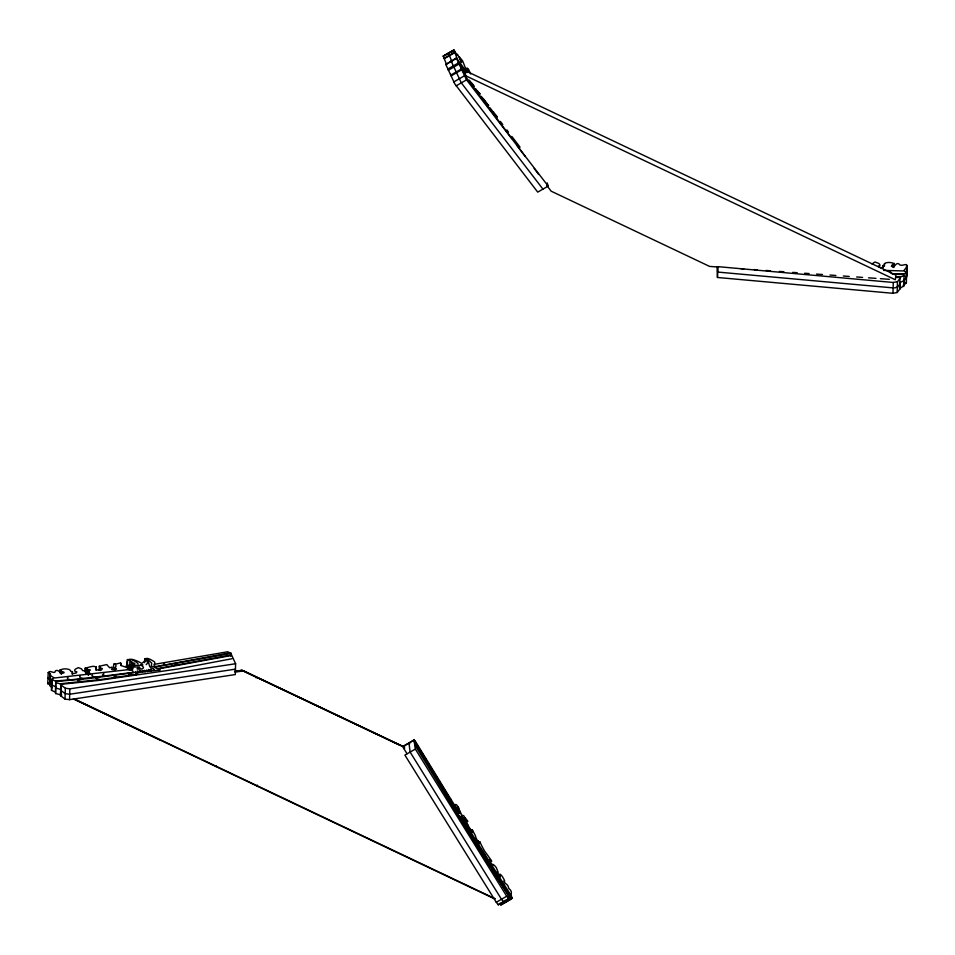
<?xml version="1.0" encoding="UTF-8"?>
<svg xmlns="http://www.w3.org/2000/svg" width="955" height="955" viewBox="0 0 955 955"><rect width="100%" height="100%" fill="white"/><g stroke="black" fill="none" stroke-linecap="round" stroke-linejoin="round"><path stroke-width="1.43" d="M463.915 818.65L463.951 818.149A20.521 3.104 60.1 0 1 464.154 817.778L464.631 817.767A22.836 3.45 60.1 0 1 465.097 817.969L463.593 815.546L462.399 815.797C459.63 812.275 457.875 803.239 454.998 804.564L455.583 806.903L415.031 740.734L414.183 739.922L403.726 745.939L403.917 748.613M470.72 74.024L468.392 68.987L467.079 67.984A6.291 0.955 60.1 0 0 467.174 69.584L468.046 71.852L466.088 69.536L462.602 60.857L459.283 56.775L461.623 62.35L457.863 54.924L457.111 54.101L456.932 55.068L454.067 50.09L443.156 56.035L446.498 64.307M444.564 55.665L453.971 50.257L457.23 58.852L456.311 58.016L445.83 64.51L454.855 83.945L537.713 192.122L548.182 186.106L547.203 182.871M95.81 677.775L95.81 677.883A4.071 1.874 1.7 0 0 95.954 678.313L100.012 679.638L135.467 674.528M717.253 266.958L717.456 277.475L892.961 293.304L897.151 292.505L899.897 288.995L899.897 277.201L904.099 275.685L903.633 274.276L906.677 272.342L903.693 270.838L906.128 267.722C908.826 260.763 901.126 268.092 898.942 263.89C895.42 261.777 895.014 268.88 891.349 266.242L891.815 265.239C897.784 262.959 887.04 261.252 884.533 263.592L884.151 265.263L882.671 265.645L882.587 268.355M52.012 687.743L49.863 685.786L49.672 684.425L47.75 683.72L48.216 672.571C50.149 669.36 55.02 675.137 55.486 670.78C58.756 668.667 60.857 675.388 64.081 672.69L63.925 672.165C54.829 669.73 67.053 667.259 70.24 670.231L70.73 671.341L72.377 671.64L72.294 674.349M49.672 684.425L50.006 673.597L48.216 672.571M49.899 684.735L50.006 673.597M144.647 662.686C143.429 654.724 151.427 659.845 154.603 661.934L155.056 664.214L227.684 651.776L230.847 653.351L235.61 663.737L235.288 674.564L69.536 699.657L65.012 699.084L60.642 695.765L60.511 694.798L55.653 693.533L55.438 692.112L51.522 690.37L51.845 679.542L54.077 677.895L50.961 675.901L50.233 673.908M52.083 678.73L51.522 690.37M55.438 692.112L55.76 681.285L51.845 679.542M55.653 693.533L55.76 681.285M59.843 672.595L59.926 669.885M60.07 672.917L60.153 670.219M60.535 672.32L60.619 669.61M60.511 694.798L60.845 683.971L55.975 682.706M61.084 673.824L61.144 670.589M60.642 695.765L60.845 683.971M60.834 695.479L61.168 684.651M61.383 674.111L61.454 671.413M65.012 699.084L65.346 688.257L60.977 684.938M69.536 699.657L69.858 688.83L235.61 663.737M85.174 672.105L85.305 668.046C88.564 667.772 97.171 663.427 96.192 669.73M85.425 671.234L85.305 668.046M86.153 674.314L86.32 668.751L85.508 668.524M86.296 674.373L86.833 671.293L82.667 670.577L81.485 668.846L78.31 667.629L75.385 669.121A6.291 2.901 1.7 0 0 75.063 671.389L76.83 671.807L76.424 672.881L72.377 673.836L72.377 671.64M86.69 674.182L86.833 671.293M87.048 671.544L87.024 668.798L86.32 668.751M87.263 673.335L87.024 668.798M87.812 674.851L87.383 669.276M88.564 675.245L88.684 671.186L90.427 670.004L87.979 669.431M96.061 670.362L96.109 666.841M99.177 670.315L99.296 666.244L106.757 664.561L109.634 667.772L112.033 667.091L112.332 668.56C108.392 670.195 120.175 670.076 115.316 668.07L115.412 667.139A6.59 3.044 1.7 0 0 115.662 664.931C113.191 661.075 112.75 668.882 114.91 669.837M100.072 670.064L100.144 667.366L99.296 666.244M100.168 670.589L100.144 667.366M115.03 670.291L115.113 667.581M120.581 665.516C122.312 660.323 116.701 665.408 114.134 663.546M128.304 665.408L127.027 665.098C125.057 654.879 136.684 660.514 141.806 663.427L145.697 660.406L144.766 658.628M127.337 667.617L127.588 659.487M129.773 665.766L129.94 660.347L127.194 659.69M131.205 665.158L131.814 661.576L129.94 660.347M144.945 658.878L144.862 661.588L145.029 658.914L148.395 659.953L151.726 663.14L151.308 666.196L154.746 667.306M230.764 656.049L230.847 653.351L155.94 666.853M717.456 277.475L717.79 266.636L893.283 282.477L897.473 281.677L900.219 278.168M884.449 266.302L884.533 263.592M893.259 267.543L893.486 264.523M892.961 293.304L893.283 282.477M893.976 266.29L894.059 263.58M894.011 267.305L894.131 263.246M897.151 292.505L897.473 281.677M899.897 288.995L899.729 282.62L903.836 280.782M899.574 288.72C901.986 286.619 905.638 286.345 903.43 281.045M903.764 286.512L904.099 275.685M905.817 279.684L906.952 265.275M903.299 285.103L906.343 283.169L906.677 272.342M904.122 279.409L906.51 277.762L905.901 276.974L906.916 276.413L907.25 265.586M548.182 186.106L466.553 79.862L456.311 58.016M113.705 675.507L113.705 675.603A4.286 1.97 1.7 0 0 113.812 676.021L116.773 677.155M125.63 666.972L127.683 667.569A16.104 7.425 1.7 0 1 130.286 667.784L132.268 668.273L127.015 669.192L132.482 670.613L133.461 672.32L105.325 675.877L102.472 674.827L103.892 673.681M464.596 75.242L465.276 70.67L895.969 275.159L895.289 279.743L464.596 75.242L511.868 138.582M899.729 282.62C900.41 285.652 896.184 288.41 893.128 287.897L717.623 272.056L717.527 266.755M146.151 664.656L147.81 662.961L146.616 660.657A39.107 18.038 1.7 0 1 146.545 660.072L146.545 660.024M51.916 684.15L51.689 684.962L55.605 686.693L55.808 688.113L60.678 689.391L60.81 690.358L65.179 693.676L69.703 694.237L235.455 669.145M414.183 739.922L403.559 746.344L404.681 748.195M164.105 662.83L164.117 662.794A12.869 5.933 1.7 0 0 163.974 663.248L164.284 664.441L166.242 664.716L230.728 652.79M499.298 904.039L498.307 904.815L496.266 902.272L404.896 755.095L415.353 749.078L414.016 740.328M504.526 901.031L503.536 901.807L501.494 899.264L410.125 752.086L408.955 742.93L409.802 743.742M499.465 903.454L500.981 904.982L511.438 898.965C508.597 895.766 510.483 897.616 508.764 898.798L498.307 904.815M48.06 677.99L52.179 682.336M47.75 683.72L48.371 683.123M215.854 766.495L216.14 765.85M256.071 677.835L256.382 677.167M257.014 786.037L257.432 785.141M468.738 832.784L455.523 810.58M872.011 263.974L874.911 262.004L878.505 263.329A6.291 2.901 1.7 0 1 879.889 265.538L878.349 266.051L879.257 267.102C882.862 268.606 884.414 267.496 882.671 265.645M477.631 842.859L479.72 841.653L479.434 843.349L477.93 840.961L479.147 843.814L476.342 838.502A6.59 1.003 60.1 0 1 475.423 835.744L472.188 829.716L470.087 830.922M96.264 667.032L96.001 668.369L97.1 669.897L101.409 670.052L102.364 668.631L100.251 667.879M500.886 903.752L501.912 904.218L512.369 898.201C509.373 893.546 513.826 892.615 508.788 888.389C507.976 883.22 504.706 884.533 503.965 881.035C506.759 883.709 500.313 871.855 500.05 875.186C498.856 873.73 499.919 876.01 500.122 876.929C499.405 875.866 496.015 870.22 497.913 872.154A6.291 0.955 60.1 0 0 496.946 869.289C496.576 866.161 490.44 862.198 492.661 865.349C492.458 867.773 487.337 854.761 491.706 861.386C484.042 849.102 486.584 855.823 479.72 841.653M890.526 272.844L890.442 271.411A5.062 2.328 1.7 0 0 889.797 271.017L889.797 271.017M67.877 677.322L67.924 677.286A5.062 2.328 1.7 0 0 67.435 677.74L67.638 678.957L70.527 679.829L105.169 675.889M92.337 674.767L91.883 675.698L93.745 676.761A6.172 2.853 1.7 0 0 94.903 677.035L95.202 677.083M443.132 56.202L453.625 50.018M451.238 52.25L454.377 50.448M444.194 58.243L454.652 52.227M444.338 58.673L454.807 52.656M445.83 64.51L456.287 58.494M448.026 68.927L458.484 62.911M448.301 70.252L458.758 64.236M450.927 75.015L461.396 68.999M451.106 75.911L461.635 69.799M453.721 81.963L464.19 75.946M456.096 85.878L466.553 79.862M475.912 842.059L478.001 840.854M497.818 875.449L500.05 874.112M496.266 902.272L506.723 896.256L508.764 898.798M500.336 903.442L509.755 898.022M80.268 675.961L80.196 675.985A4.011 1.85 1.7 0 0 79.635 676.415L80.077 677.799L83.145 678.599M152.645 668.404C147.631 667.318 150.281 663.14 147.285 660.06A8.046 3.713 1.7 0 0 146.521 659.571L146.449 659.535M139.466 666.996L127.719 666.972A6.04 2.793 1.7 0 1 126.872 666.865M135.383 672.451L135.801 672.344A5.491 2.531 1.7 0 0 136.386 672.105L135.192 671.544M139.872 671.52L140.29 671.401A5.491 2.531 1.7 0 0 140.874 671.162L139.669 670.601M146.879 670.899L147.297 670.78A5.491 2.531 1.7 0 0 147.882 670.541L146.676 669.98M148.777 670.338L149.195 670.219A5.491 2.531 1.7 0 0 149.78 669.992L148.574 669.431M150.711 670.064L151.141 669.956A5.491 2.531 1.7 0 0 151.726 669.718L150.52 669.157M135.467 672.439L136.123 673.072A2.686 1.242 1.7 0 1 135.849 673.203M139.955 671.496L140.6 672.129A2.686 1.242 1.7 0 1 140.325 672.26M146.963 670.888L147.607 671.508A2.686 1.242 1.7 0 1 147.333 671.652M148.861 670.326L149.505 670.947A2.686 1.242 1.7 0 1 149.231 671.09M150.794 670.052L151.451 670.685A2.686 1.242 1.7 0 1 151.177 670.816M455.583 811.666C453.852 806.39 457.779 814.09 456.192 807.906A8.189 1.242 60.1 0 0 455.893 807.297M86.439 671.568L86.738 673.394C92.229 675.03 90.009 674.409 88.684 671.186M231.97 658.723L177.881 668.989L98.938 680.402L61.036 684.305M165.382 664.799C163.114 664.405 153.146 669.025 153.994 664.417A8.189 3.772 1.7 0 1 154.388 664.143M231.17 654.927L157.599 668.572M231.301 655.536L159.151 668.763L156.023 668.404L155.223 666.495M99.917 679.626L60.081 683.78M128.161 669.682L55.008 677.931M266.684 682.061L241.901 670.303L234.56 671.377L241.913 670.35L243.812 670.888L402.294 746.13L406.997 753.698M234.99 672.117L243.812 670.888M134.094 672.642L88.493 678.575L56.297 681.488M140.97 665.396L140.958 665.36A4.381 2.017 1.7 0 1 140.958 664.895C147.428 664.561 135.992 666.423 133.294 664.525A9.132 4.214 1.7 0 0 131.969 664.585L131.778 664.596M159.294 669.933C154.734 671.365 134.667 671.043 136.279 674.934M70.443 679.817L55.605 680.963M59.747 694.607L60.81 694.512M60.714 695.133L61.812 695.025M512.369 898.201L511.044 897.449L511.438 898.965M131.384 665.91L134.965 665.659L131.647 665.372M903.645 273.954L891.827 273.751M902.797 270.922L883.602 270.384M132.315 674.851L132.399 674.863A11.436 5.276 1.7 0 1 131.372 674.815L129.176 674.481L128.245 673.406M903.203 274.503L892.65 274.204M81.485 681.524L78.071 680.485A3.999 1.85 1.7 0 1 77.594 679.924L77.522 679.685M900.553 276.962L896.459 276.819M899.849 277.535L895.599 277.38M899.133 287.753L900.219 287.789M69.858 688.83L65.346 688.257M140.087 667.927C129.964 669.395 149.135 670.315 141.71 665.695M129.331 667.342C132.685 666.542 135.204 669.527 130.584 669.503A27.695 12.773 1.7 0 0 128.925 669.718M718.506 267.054L709.601 266.409L551.119 191.167L546.654 185.186M740.793 268.653L743.766 268.868M754.163 269.608L757.136 269.823M766.041 270.468L770.506 270.79M779.411 271.423L783.876 271.745M792.781 272.378L797.246 272.7M804.671 273.237L809.124 273.56M816.561 274.085L822.494 274.515M829.931 275.052L835.864 275.47M843.301 276.007L849.234 276.437M856.659 276.974L862.604 277.392M868.549 277.821L875.974 278.359M880.438 278.669L889.344 279.314M131.289 662.448L134.822 663.391L124.651 666.769L121.333 665.683L120.652 662.71M153.122 668.763L154.328 669.336A5.491 2.531 1.7 0 1 153.743 669.562L154.053 670.291A2.686 1.242 1.7 0 1 153.779 670.434M144.229 670.255L145.435 670.816A5.491 2.531 1.7 0 1 144.85 671.055L145.16 671.783A2.686 1.242 1.7 0 1 144.885 671.914M141.997 670.303L143.19 670.864A5.491 2.531 1.7 0 1 142.605 671.102L142.916 671.819A2.686 1.242 1.7 0 1 142.641 671.962M137.317 670.888L138.511 671.449A5.491 2.531 1.7 0 1 137.926 671.687L138.248 672.404A2.686 1.242 1.7 0 1 137.974 672.547M158.805 668.81C161.944 668.954 157.659 670.828 160.237 671.437M402.294 746.13L241.913 670.35M176.973 665.169L176.842 665.122A9.478 4.369 1.7 0 1 176.162 664.895L175.111 664.131A5.014 2.316 1.7 0 1 175.04 663.832L175.028 663.761M132.805 660.203L133.163 660.359A22.836 10.529 1.7 0 1 134.595 661.063L136.302 662.113A20.521 9.466 1.7 0 1 137.46 663.128L138.117 663.952M267.961 682.67L287.252 691.826M288.541 692.435L327.147 710.771M328.436 711.38L379.887 735.816M381.176 736.424L400.408 745.557M73.953 698.75L495.239 898.774M494.678 898.882L73.404 698.857L160.583 740.256M458.675 807.835C454.831 803.394 459.821 814.794 456.836 810.747M471.197 831.053L470.385 830.289A16.104 2.435 60.1 0 0 469.168 828.689L468.392 827.806L471.281 832.712L469.084 830.444L469.215 831.733L485.427 856.802L484.4 854.343M451.608 61.442L451.082 61.025L461.325 82.87L542.941 189.114M422.552 755.31L445.078 792.483A9.478 1.433 60.1 0 0 445.328 792.698L445.579 792.554A5.014 0.764 60.1 0 0 445.507 792.256L413.885 739.755M467.293 823.902L467.186 823.747A9.132 1.385 60.1 0 0 466.518 822.744C454.389 807.142 471.782 834.945 464.345 821.885M403.726 745.939L404.574 746.75M504.694 900.446L506.21 901.974L505.935 900.911M458.161 813.6L457.767 813.409A5.491 0.836 60.1 0 0 458.149 814.102L458.4 814.531M459.594 815.904L459.2 815.713A5.491 0.836 60.1 0 0 459.582 816.406L459.833 816.835M460.656 817.611L460.262 817.408A5.491 0.836 60.1 0 0 460.644 818.101L460.895 818.542M461.802 819.605L461.408 819.414A5.491 0.836 60.1 0 0 461.778 820.106L462.029 820.536M463.115 821.658L462.721 821.467A5.491 0.836 60.1 0 0 463.091 822.16L463.342 822.589M464.249 823.306L463.855 823.115A5.491 0.836 60.1 0 0 464.226 823.807L464.476 824.237M465.515 825.311L465.121 825.12A5.491 0.836 60.1 0 0 465.491 825.812L465.777 826.791M466.78 827.317L466.386 827.126A5.491 0.836 60.1 0 0 466.756 827.818L467.007 828.248M468.069 829.597L467.675 829.406A5.491 0.836 60.1 0 0 468.057 830.098L468.308 830.528M449.148 53.456L448.396 53.026L452.002 61.86M421.609 752.48L451.07 800.612L450.808 799.442A12.869 1.946 60.1 0 0 450.593 798.858L450.569 798.81M490.404 865.314L504.312 886.288L503.977 885.022A5.062 0.764 60.1 0 0 503.607 884.211L503.572 884.139M489.939 864.502L490.058 864.657A6.172 0.931 60.1 0 0 490.548 865.17L490.536 863.833M503.19 885.261L504.956 887.995M905.734 282.394L906.343 283.169M496.994 116.594L493.484 112.022M520.057 147.189L511.82 136.422M500.372 121.428L502.772 124.58M506.819 129.868L508.49 132.053M495.585 115.161L497.185 117.25M488.626 105.671L483.242 98.58M489.951 107.772L493.21 112.045M487.504 104.573L481.296 96.395M415.377 745.807L475.053 843.002L489.999 865.54A4.071 0.621 60.1 0 0 489.915 865.003L489.879 864.884M496.516 874.911L497.71 876.105L497.436 874.792A4.011 0.609 60.1 0 0 497.006 873.897L496.958 873.813M498.403 879.531L499.668 880.677A3.999 0.609 60.1 0 0 499.704 880.355L469.012 831.662M517.216 145.757L525.25 156.513M534.167 168.462L538.632 174.431M477.775 91.68L479.529 94.032M477.5 90.88L479.78 93.948M469.49 828.856L467.711 826.72L469.633 830.48A27.695 4.19 60.1 0 1 470.54 831.924M475.53 88.636L477.034 90.665M461.981 820.464L461.599 819.987L462.077 821.085M464.428 824.153L464.046 823.688L464.512 824.786M468.26 830.444L467.866 829.979L468.344 831.077M471.806 83.133L474.253 86.475M474.002 86.547L469.359 80.196M467.055 72.604L457.708 59.592M465.801 72.938L458.364 62.529M465.157 74.013L460.979 68.259M465.837 75.35L461.528 69.417M450.521 74.275L451.046 75.003M465.157 72.353L458.782 63.484M470.648 835.458L470.684 835.518A11.436 1.731 60.1 0 0 471.137 836.138L472.2 837.356L472.188 836.711M479.231 849.246L480.317 850.177A4.286 0.645 60.1 0 0 480.21 849.628L480.174 849.496M467.64 824.905L466.171 822.935L467.962 825.717M511.009 897.199L499.656 880.116M510.221 894.071L470.899 832.414M506.723 890.991L510.853 897.306M462.745 818.125L461.432 815.284L462.829 817.719A4.381 0.669 60.1 0 1 463.008 818.268L463.008 818.316M509.791 897.294L492.112 869.826M509.493 897.234L488.494 864.132M455.356 809.613L444.899 792.554M484.555 856.014L487.528 860.741M489.258 865.743L481.392 853.161M479.876 850.392L469.001 832.891M506.723 896.256L415.353 749.078M456.084 809.363L445.484 792.173M456.311 809.458L450.653 800.254M455.869 810.198L441.473 786.514M414.577 742.548L421.716 754.271M414.422 741.928L440.016 784.461M403.416 745.771L404.443 747.443M466.959 828.164L466.577 827.699L467.055 828.797M459.785 816.764L459.391 816.286L459.868 817.385M460.847 818.459L460.453 817.993L460.931 819.092M463.294 822.506L462.912 822.04L463.39 823.138M458.352 814.46L457.958 813.994L458.436 815.081M488.578 105.325L488.184 104.62M480.007 93.996L479.458 93.029M465.491 72.413L464.023 68.939A5.062 0.764 60.1 0 1 464.202 68.939M464.321 821.24L470.158 829.561A6.04 0.919 60.1 0 0 470.54 830.05M458.281 813.517L459.319 813.374L457.97 807.572A8.046 1.218 60.1 0 1 458.173 807.548M460.167 813.744L458.507 808.754A39.107 5.909 60.1 0 0 458.328 808.109L458.316 808.049M905.746 272.521L905.973 273.142M472.152 829.609C476.33 841.677 460.608 811.941 466.768 821.73L466.362 820.094L467.819 821.419L465.324 817.946M500.707 903.919L500.981 904.982"/></g></svg>
